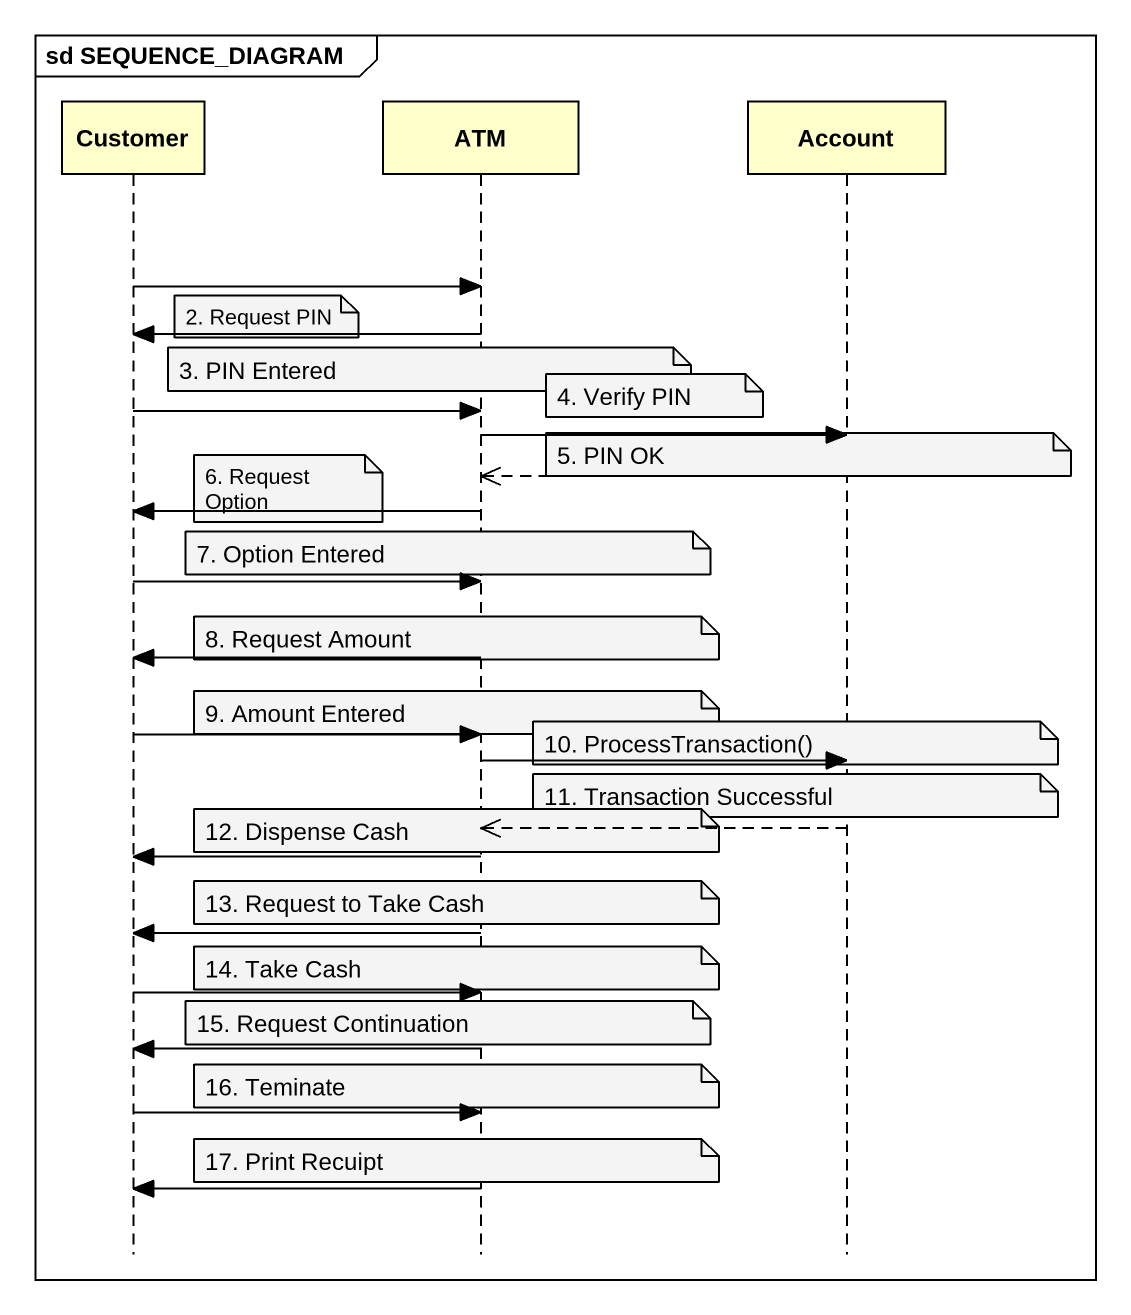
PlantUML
@startuml
mainframe sd SEQUENCE_DIAGRAM
hide footbox
participant Customer
participant ATM
participant Account

Customer -> ATM
note right of Customer : 2. Request PIN
ATM -> Customer
note over ATM : 3. PIN Entered
note right of ATM : 4. Verify PIN
Customer -> ATM
ATM -> Account
note over Account : 5. PIN OK
Account -->> ATM
note right of Customer : 6. Request Option
ATM -> Customer
note over ATM : 7. Option Entered
Customer -> ATM
note over ATM : 8. Request Amount
ATM -> Customer
note over ATM : 9. Amount Entered
Customer -> ATM
note over Account : 10. ProcessTransaction()
ATM -> Account
note over Account : 11. Transaction Successful
Account -->> ATM
note over ATM : 12. Dispense Cash
ATM -> Customer
note over ATM : 13. Request to Take Cash
ATM -> Customer
note over ATM : 14. Take Cash
Customer -> ATM
note over ATM : 15. Request Continuation
ATM -> Customer
note over ATM : 16. Teminate
Customer -> ATM
note over ATM : 17. Print Recuipt
ATM -> Customer
@enduml
